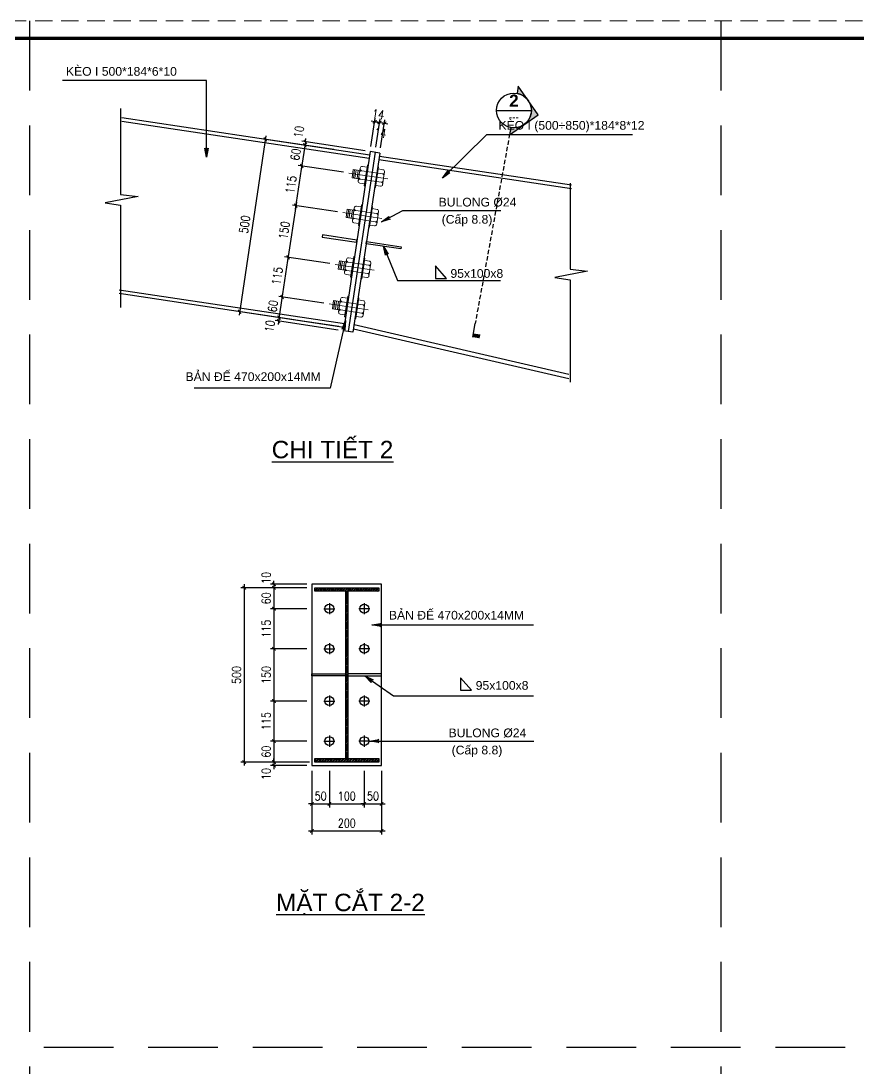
# Model space of a CAD drawing. Header units: millimetres. Extents: x 651127 to 1529722, y 768575 to 1021311.
# Drawn here: x 1120983 to 1145011, y 797931 to 827975 of the extents above; entities that cross this region are included whole.
import ezdxf
from ezdxf.enums import TextEntityAlignment as Align

# ---------------------------------------------------------------- set-up
doc = ezdxf.new("R2010")
doc.units = ezdxf.units.MM
doc.header["$LTSCALE"] = 1000
doc.header["$MEASUREMENT"] = 0
for name, pattern in [('CENTER2', [1.125, 0.75, -0.125, 0.125, -0.125]), ('HIDDEN', [0.375, 0.25, -0.125]), ('HIDDEN2', [0.1875, 0.125, -0.0625])]:
    doc.linetypes.add(name, pattern=pattern)
doc.layers.get('DEFPOINTS').update_dxf_attribs({"color": 8, "lineweight": 9})
for name, color, linetype in [('CHU VN', 7, 'Continuous'), ('KEO THEP TL10', 51, 'Continuous'), ('KHUNG TEN', 7, 'Continuous'), ('KICH THUOC', 147, 'Continuous'), ('KTHUOC', 136, 'Continuous'), ('KY HIEU', 40, 'Continuous'), ('NET MANH', 143, 'Continuous'), ('NETDAM', 1, 'Continuous'), ('TEXT', 2, 'Continuous'), ('TRUC', 8, 'CENTER2')]:
    doc.layers.add(name, color=color, linetype=linetype)
doc.layers.add('GHICHU', color=115, linetype='Continuous', lineweight=20)
doc.styles.add('CHU 250', font='VNI-Helve-Condense.TTF')
doc.styles.add('CHU 350-HB', font='VNI-Helve-Bold.TTF')
doc.styles.add('CHU KT', font='romans.shx', dxfattribs={"width": 0.8})
doc.styles.add('Helve-Condense', font='VNI-Helve.TTF')
doc.dimstyles.new('1-10', dxfattribs={"dimscale": 100, "dimtxt": 2.5, "dimasz": 1, "dimexe": 1, "dimexo": 1.5, "dimgap": 1, "dimtad": 1, "dimdec": 0, "dimlfac": 0.1, "dimzin": 0, "dimdsep": 46, "dimtxsty": 'CHU KT', "dimblk": 'ARCHTICK', "dimcen": 1.5, "dimdle": 1, "dimclrd": 256, "dimclre": 256, "dimclrt": 7, "dimadec": 0, "dimazin": 0, "dimtfac": 1, "dimtdec": 0, "dimtix": 1, "dimtmove": 2, "dimatfit": 3, "dimfxl": 1, "dimtolj": 1, "dimtzin": 0, "dimarcsym": 0})
doc.dimstyles.new('LEADER', dxfattribs={"dimscale": 100, "dimtxt": 2.5, "dimasz": 2, "dimexe": 1, "dimexo": 1.5, "dimgap": 1, "dimtad": 1, "dimdec": 0, "dimlfac": 0.5, "dimzin": 0, "dimdsep": 46, "dimtxsty": 'CHU KT', "dimblk": 'LEADER', "dimcen": 1.5, "dimdle": 1, "dimclrd": 256, "dimclre": 256, "dimclrt": 7, "dimadec": 0, "dimazin": 0, "dimtfac": 1, "dimtdec": 0, "dimtix": 1, "dimtmove": 2, "dimatfit": 3, "dimldrblk": 'LEADER', "dimfxl": 1, "dimtolj": 1, "dimtzin": 0, "dimarcsym": 0})

# ---------------------------------------------------------------- blocks, each defined once
blk = doc.blocks.new('_ARCHTICK')
at = {"color": 0, "linetype": 'ByBlock', "const_width": 0.3}
blk.add_lwpolyline([(-0.5, -0.5), (0.5, 0.5)], dxfattribs=at)
blk = doc.blocks.new('*D1058')
at = {"layer": 'DEFPOINTS', "color": 0}
for p in [(1129132.822984392, 824406.9234022152), (1130112.387706733, 824259.9886938663), (1131008.390451842, 824226.7070241811)]:
    blk.add_point(p, dxfattribs=at)
at = {"layer": 'KTHUOC', "lineweight": -2}
for p, q in [((1129964.047253802, 824282.2397618055), (1129033.929349105, 824421.757447508)), ((1130860.049998912, 824248.9580921204), (1129048.763394398, 824520.6510827935)), ((1129147.657029685, 824505.8170375007), (1129132.822984392, 824406.9234022152)), ((1129147.657029685, 824505.8170375007), (1129162.491074978, 824604.7106727875)), ((1129132.822984392, 824406.9234022152), (1129117.988939099, 824308.0297669283))]:
    blk.add_line(p, q, dxfattribs=at)
at = {"layer": 'KTHUOC', "lineweight": -2, "xscale": 100, "yscale": 100, "zscale": 100}
for p, rotation in [((1129132.822984392, 824406.9234022152), 81.46923439017637), ((1129147.657029685, 824505.8170375007), 261.4692343901764)]:
    blk.add_blockref('_ARCHTICK', p, dxfattribs=dict(at, rotation=rotation))
at = {"layer": 'KTHUOC', "color": 7, "insert": (1128960.67035543, 824793.9970055996), "char_height": 250, "attachment_point": 5, "rotation": 81.46923439017635, "style": 'CHU KT'}
blk.add_mtext('\\A1;10', dxfattribs=at)
blk = doc.blocks.new('*D1059')
at = {"layer": 'DEFPOINTS', "color": 0}
for p in [(1130112.387706733, 824259.9886938663), (1129043.818712634, 823813.5615904946), (1130391.159601829, 823611.4604571183)]:
    blk.add_point(p, dxfattribs=at)
at = {"layer": 'KTHUOC', "lineweight": -2}
for p, q in [((1129147.657029684, 824505.8170375022), (1129028.984667341, 823714.6679552078)), ((1129964.047253802, 824282.2397618055), (1129033.929349104, 824421.7574475082)), ((1130242.819148899, 823633.7115250576), (1128944.925077347, 823828.3956357874))]:
    blk.add_line(p, q, dxfattribs=at)
at = {"layer": 'KTHUOC', "lineweight": -2, "xscale": 100, "yscale": 100, "zscale": 100}
for p, rotation in [((1129132.822984391, 824406.9234022154), 81.46923439017637), ((1129043.818712634, 823813.5615904946), 261.4692343901764)]:
    blk.add_blockref('_ARCHTICK', p, dxfattribs=dict(at, rotation=rotation))
at = {"layer": 'KTHUOC', "color": 7, "insert": (1128865.810169117, 824143.6190982638), "char_height": 250, "attachment_point": 5, "rotation": 81.46923439017635, "style": 'CHU KT'}
blk.add_mtext('\\A1;60', dxfattribs=at)
blk = doc.blocks.new('*D1060')
at = {"layer": 'DEFPOINTS', "color": 0}
for p in [(1130391.15960183, 823611.4604571182), (1128873.227191763, 822676.2847846963), (1130220.56808096, 822474.1836513198)]:
    blk.add_point(p, dxfattribs=at)
at = {"layer": 'KTHUOC', "lineweight": -2}
for p, q in [((1129058.652757924, 823912.455225782), (1128858.393146471, 822577.3911494093)), ((1130242.8191489, 823633.7115250574), (1128944.925077344, 823828.3956357879)), ((1130072.22762803, 822496.434719259), (1128774.333556477, 822691.1188299891))]:
    blk.add_line(p, q, dxfattribs=at)
at = {"layer": 'KTHUOC', "lineweight": -2, "xscale": 100, "yscale": 100, "zscale": 100}
for p, rotation in [((1129043.818712631, 823813.561590495), 81.46923439017637), ((1128873.227191763, 822676.2847846963), 261.4692343901764)]:
    blk.add_blockref('_ARCHTICK', p, dxfattribs=dict(at, rotation=rotation))
at = {"layer": 'KTHUOC', "color": 7, "insert": (1128736.012272802, 823278.2997895045), "char_height": 250, "attachment_point": 5, "rotation": 81.46923439017635, "style": 'CHU KT'}
blk.add_mtext('\\A1;115', dxfattribs=at)
blk = doc.blocks.new('*D1061')
at = {"layer": 'DEFPOINTS', "color": 0}
for p in [(1130220.56808096, 822474.1836513198), (1128650.716512369, 821192.8802553936), (1129998.057401565, 820990.7791220173)]:
    blk.add_point(p, dxfattribs=at)
at = {"layer": 'KTHUOC', "lineweight": -2}
for p, q in [((1128888.061237054, 822775.1784199835), (1128635.882467076, 821093.9866201067)), ((1130072.22762803, 822496.434719259), (1128774.333556475, 822691.1188299895)), ((1129849.716948634, 821013.0301899565), (1128551.822877083, 821207.7143006864))]:
    blk.add_line(p, q, dxfattribs=at)
at = {"layer": 'KTHUOC', "lineweight": -2, "xscale": 100, "yscale": 100, "zscale": 100}
for p, rotation in [((1128873.227191762, 822676.2847846966), 81.46923439017637), ((1128650.716512369, 821192.8802553936), 261.4692343901764)]:
    blk.add_blockref('_ARCHTICK', p, dxfattribs=dict(at, rotation=rotation))
at = {"layer": 'KTHUOC', "color": 7, "insert": (1128539.46117267, 821967.9591219538), "char_height": 250, "attachment_point": 5, "rotation": 81.46923439017635, "style": 'CHU KT'}
blk.add_mtext('\\A1;150', dxfattribs=at)
blk = doc.blocks.new('*D1062')
at = {"layer": 'DEFPOINTS', "color": 0}
for p in [(1129998.057401565, 820990.7791220173), (1128480.124991499, 820055.6034495949), (1129827.465880695, 819853.5023162186)]:
    blk.add_point(p, dxfattribs=at)
at = {"layer": 'KTHUOC', "lineweight": -2}
for p, q in [((1128665.550557659, 821291.7738906809), (1128465.290946206, 819956.709814308)), ((1129849.716948634, 821013.0301899565), (1128551.822877079, 821207.7143006868)), ((1129679.125427764, 819875.7533841578), (1128381.231356212, 820070.4374948877))]:
    blk.add_line(p, q, dxfattribs=at)
at = {"layer": 'KTHUOC', "lineweight": -2, "xscale": 100, "yscale": 100, "zscale": 100}
for p, rotation in [((1128650.716512366, 821192.880255394), 81.46923439017637), ((1128480.124991499, 820055.6034495949), 261.4692343901764)]:
    blk.add_blockref('_ARCHTICK', p, dxfattribs=dict(at, rotation=rotation))
at = {"layer": 'KTHUOC', "color": 7, "insert": (1128342.910072537, 820657.6184544032), "char_height": 250, "attachment_point": 5, "rotation": 81.46923439017635, "style": 'CHU KT'}
blk.add_mtext('\\A1;115', dxfattribs=at)
blk = doc.blocks.new('*D1063')
at = {"layer": 'DEFPOINTS', "color": 0}
for p in [(1129827.465880695, 819853.5023162186), (1128391.12071974, 819462.2416378714), (1130251.854141898, 819183.1316245518)]:
    blk.add_point(p, dxfattribs=at)
at = {"layer": 'KTHUOC', "lineweight": -2}
for p, q in [((1128494.95903679, 820154.497084882), (1128376.286674447, 819363.3480025845)), ((1129679.125427764, 819875.7533841578), (1128381.231356211, 820070.437494888)), ((1130103.513688968, 819205.382692491), (1128292.227084453, 819477.0756831642))]:
    blk.add_line(p, q, dxfattribs=at)
at = {"layer": 'KTHUOC', "lineweight": -2, "xscale": 100, "yscale": 100, "zscale": 100}
for p, rotation in [((1128480.124991497, 820055.6034495952), 81.46923439017637), ((1128391.12071974, 819462.2416378714), 261.4692343901764)]:
    blk.add_blockref('_ARCHTICK', p, dxfattribs=dict(at, rotation=rotation))
at = {"layer": 'KTHUOC', "color": 7, "insert": (1128213.112176223, 819792.2991456422), "char_height": 250, "attachment_point": 5, "rotation": 81.46923439017635, "style": 'CHU KT'}
blk.add_mtext('\\A1;60', dxfattribs=at)
blk = doc.blocks.new('*D1064')
at = {"layer": 'DEFPOINTS', "color": 0}
for p in [(1128376.286674448, 819363.3480025855), (1130237.020096605, 819084.2379892659), (1130251.854141898, 819183.1316245518)]:
    blk.add_point(p, dxfattribs=at)
at = {"layer": 'KTHUOC', "lineweight": -2}
for p, q in [((1130088.679643675, 819106.4890572052), (1128277.393039161, 819378.1820478783)), ((1130103.513688968, 819205.382692491), (1128292.227084453, 819477.0756831642)), ((1128376.286674448, 819363.3480025855), (1128361.452629155, 819264.4543672986)), ((1128391.12071974, 819462.2416378714), (1128376.286674448, 819363.3480025855)), ((1128391.12071974, 819462.2416378714), (1128405.954765033, 819561.1352731583))]:
    blk.add_line(p, q, dxfattribs=at)
at = {"layer": 'KTHUOC', "lineweight": -2, "xscale": 100, "yscale": 100, "zscale": 100}
for p, rotation in [((1128376.286674448, 819363.3480025855), 81.46923439017637), ((1128391.12071974, 819462.2416378714), 261.4692343901764)]:
    blk.add_blockref('_ARCHTICK', p, dxfattribs=dict(at, rotation=rotation))
at = {"layer": 'KTHUOC', "color": 7, "insert": (1128123.970888647, 819216.0005603821), "char_height": 250, "attachment_point": 5, "rotation": 81.46923439017635, "style": 'CHU KT'}
blk.add_mtext('\\A1;10', dxfattribs=at)
blk = doc.blocks.new('*D1022')
at = {"layer": 'DEFPOINTS', "color": 0}
for p in [(1129719.045939171, 824318.9899590005), (1127256.848923992, 819632.3824072338), (1128977.343674519, 819374.3081946585)]:
    blk.add_point(p, dxfattribs=at)
at = {"layer": 'KTHUOC', "lineweight": -2}
for p, q in [((1128013.385233925, 824675.9578068643), (1127242.014878699, 819533.4887719471)), ((1129570.70548624, 824341.2410269397), (1127899.657553345, 824591.8982168701)), ((1128829.003221589, 819396.5592625977), (1127157.955288705, 819647.2164525266))]:
    blk.add_line(p, q, dxfattribs=at)
at = {"layer": 'KTHUOC', "lineweight": -2, "xscale": 100, "yscale": 100, "zscale": 100}
for p, rotation in [((1127998.551188632, 824577.0641715773), 81.46923439017637), ((1127256.848923992, 819632.3824072338), 261.4692343901764)]:
    blk.add_blockref('_ARCHTICK', p, dxfattribs=dict(at, rotation=rotation))
at = {"layer": 'KTHUOC', "color": 7, "insert": (1127405.189376916, 822138.0998913145), "char_height": 250, "attachment_point": 5, "rotation": 81.46923439017635, "style": 'CHU KT'}
blk.add_mtext('\\A1;500', dxfattribs=at)
blk = doc.blocks.new('*D1065')
at = {"layer": 'DEFPOINTS', "color": 0}
for p in [(1131275.330154246, 825062.530114143), (1131008.390451842, 824226.7070241811), (1131146.841541244, 824205.939360771)]:
    blk.add_point(p, dxfattribs=at)
at = {"layer": 'KTHUOC', "lineweight": -2}
for p, q in [((1131030.641519781, 824375.0474771116), (1131151.713110137, 825182.1914128397)), ((1131136.879064844, 825083.2977775527), (1131037.985429558, 825098.1318228454)), ((1131136.879064844, 825083.2977775527), (1131275.330154246, 825062.530114143)), ((1131169.092609183, 824354.2798137013), (1131290.164199539, 825161.42374943)), ((1131275.330154246, 825062.530114143), (1131374.223789533, 825047.6960688505))]:
    blk.add_line(p, q, dxfattribs=at)
at = {"layer": 'KTHUOC', "lineweight": -2, "xscale": 100, "yscale": 100, "zscale": 100}
for p, rotation in [((1131136.879064844, 825083.2977775527), 351.4692343902889), ((1131275.330154246, 825062.530114143), 171.4692343902889)]:
    blk.add_blockref('_ARCHTICK', p, dxfattribs=dict(at, rotation=rotation))
at = {"layer": 'KTHUOC', "color": 7, "insert": (1131239.481211454, 825295.4246252434), "char_height": 250, "attachment_point": 5, "rotation": 351.46923439028893, "style": 'CHU KT'}
blk.add_mtext('\\A1;14', dxfattribs=at)
blk = doc.blocks.new('*D1066')
at = {"layer": 'DEFPOINTS', "color": 0}
for p in [(1131413.781243647, 825041.7624507323), (1131146.841541244, 824205.939360771), (1131285.292630645, 824185.1716973609)]:
    blk.add_point(p, dxfattribs=at)
at = {"layer": 'KTHUOC', "lineweight": -2}
for p, q in [((1131169.092609183, 824354.2798137013), (1131290.164199539, 825161.4237494287)), ((1131275.330154246, 825062.5301141419), (1131176.436518959, 825077.3641594345)), ((1131275.330154246, 825062.5301141419), (1131413.781243647, 825041.7624507323)), ((1131307.543698584, 824333.5121502912), (1131428.61528894, 825140.6560860191)), ((1131413.781243647, 825041.7624507323), (1131512.674878934, 825026.9284054397))]:
    blk.add_line(p, q, dxfattribs=at)
at = {"layer": 'KTHUOC', "lineweight": -2, "xscale": 100, "yscale": 100, "zscale": 100}
for p, rotation in [((1131275.330154246, 825062.5301141419), 351.4692343902889), ((1131413.781243647, 825041.7624507323), 171.4692343902889)]:
    blk.add_blockref('_ARCHTICK', p, dxfattribs=dict(at, rotation=rotation))
at = {"layer": 'KTHUOC', "color": 7, "insert": (1131300.614153074, 824759.202643266), "char_height": 250, "attachment_point": 5, "rotation": 351.46923439028893, "style": 'CHU KT'}
blk.add_mtext('\\A1;14', dxfattribs=at)
blk = doc.blocks.new('LEADER')
at = {"linetype": 'CENTER2'}
blk.add_hatch(color=256, dxfattribs=at).paths.add_polyline_path([(-1.295604940637289, 0.2159341567722531), (-1, -3.771586785769447e-13), (-1.295604940636535, -0.2159341567733842), (0, 0)])
blk.add_line((0, 0), (-1, 1.224606353822377e-16), dxfattribs=at)
blk.add_lwpolyline([(-1.295604940637289, 0.215934156772253), (0, 0), (-1.295604940636535, -0.2159341567733842), (-1, -3.770706653119224e-13), (-1.295604940637289, 0.215934156772253)], dxfattribs=at)
blk = doc.blocks.new('*D1067')
at = {"layer": 'DEFPOINTS', "color": 0}
for p in [(1129336.369502824, 811810.6411759678), (1128246.420332313, 811710.6411759678), (1129336.369502824, 811710.6411759678)]:
    blk.add_point(p, dxfattribs=at)
at = {"layer": 'KTHUOC', "lineweight": -2}
for p, q in [((1129186.369502824, 811810.6411759678), (1128146.420332313, 811810.6411759678)), ((1128246.420332313, 811810.6411759678), (1128246.420332313, 811910.6411759678)), ((1128246.420332313, 811810.6411759678), (1128246.420332313, 811710.6411759678)), ((1129186.369502824, 811710.6411759678), (1128146.420332313, 811710.6411759678)), ((1128246.420332313, 811710.6411759678), (1128246.420332313, 811610.6411759678))]:
    blk.add_line(p, q, dxfattribs=at)
at = {"layer": 'KTHUOC', "lineweight": -2, "xscale": 100, "yscale": 100, "zscale": 100}
for p, rotation in [((1128246.420332313, 811810.6411759678), 270), ((1128246.420332313, 811710.6411759678), 90)]:
    blk.add_blockref('_ARCHTICK', p, dxfattribs=dict(at, rotation=rotation))
at = {"layer": 'KTHUOC', "color": 7, "insert": (1128018.753665646, 811996.6525871289), "char_height": 250, "attachment_point": 5, "rotation": 90, "style": 'CHU KT'}
blk.add_mtext('\\A1;10', dxfattribs=at)
blk = doc.blocks.new('*D1023')
at = {"layer": 'DEFPOINTS', "color": 0}
for p in [(1129336.369502824, 811710.6411759678), (1128246.420332313, 811110.6411759678), (1129336.369502824, 811110.6411759678)]:
    blk.add_point(p, dxfattribs=at)
at = {"layer": 'KTHUOC', "lineweight": -2}
for p, q in [((1128246.420332313, 811810.6411759678), (1128246.420332313, 811010.6411759678)), ((1129186.369502824, 811710.6411759678), (1128146.420332313, 811710.6411759678)), ((1129186.369502824, 811110.6411759678), (1128146.420332313, 811110.6411759678))]:
    blk.add_line(p, q, dxfattribs=at)
at = {"layer": 'KTHUOC', "lineweight": -2, "xscale": 100, "yscale": 100, "zscale": 100}
for p, rotation in [((1128246.420332313, 811710.6411759678), 90), ((1128246.420332313, 811110.6411759678), 270)]:
    blk.add_blockref('_ARCHTICK', p, dxfattribs=dict(at, rotation=rotation))
at = {"layer": 'KTHUOC', "color": 7, "insert": (1128021.420332312, 811410.6411759679), "char_height": 250, "attachment_point": 5, "rotation": 90, "style": 'CHU KT'}
blk.add_mtext('\\A1;60', dxfattribs=at)
blk = doc.blocks.new('*D1024')
at = {"layer": 'DEFPOINTS', "color": 0}
for p in [(1129336.369502824, 811110.6411759678), (1128246.420332313, 809960.6411759678), (1129336.369502824, 809960.6411759678)]:
    blk.add_point(p, dxfattribs=at)
at = {"layer": 'KTHUOC', "lineweight": -2}
for p, q in [((1128246.420332313, 811210.6411759678), (1128246.420332313, 809860.6411759678)), ((1129186.369502824, 811110.6411759678), (1128146.420332313, 811110.6411759678)), ((1129186.369502824, 809960.6411759678), (1128146.420332313, 809960.6411759678))]:
    blk.add_line(p, q, dxfattribs=at)
at = {"layer": 'KTHUOC', "lineweight": -2, "xscale": 100, "yscale": 100, "zscale": 100}
for p, rotation in [((1128246.420332313, 811110.6411759678), 90), ((1128246.420332313, 809960.6411759678), 270)]:
    blk.add_blockref('_ARCHTICK', p, dxfattribs=dict(at, rotation=rotation))
at = {"layer": 'KTHUOC', "color": 7, "insert": (1128021.420332312, 810535.6411759679), "char_height": 250, "attachment_point": 5, "rotation": 90, "style": 'CHU KT'}
blk.add_mtext('\\A1;115', dxfattribs=at)
blk = doc.blocks.new('*D1025')
at = {"layer": 'DEFPOINTS', "color": 0}
for p in [(1129336.369502824, 809960.6411759678), (1128246.420332313, 808460.6411759678), (1129336.369502824, 808460.6411759678)]:
    blk.add_point(p, dxfattribs=at)
at = {"layer": 'KTHUOC', "lineweight": -2}
for p, q in [((1128246.420332313, 810060.6411759678), (1128246.420332313, 808360.6411759678)), ((1129186.369502824, 809960.6411759678), (1128146.420332313, 809960.6411759678)), ((1129186.369502824, 808460.6411759678), (1128146.420332313, 808460.6411759678))]:
    blk.add_line(p, q, dxfattribs=at)
at = {"layer": 'KTHUOC', "lineweight": -2, "xscale": 100, "yscale": 100, "zscale": 100}
for p, rotation in [((1128246.420332313, 809960.6411759678), 90), ((1128246.420332313, 808460.6411759678), 270)]:
    blk.add_blockref('_ARCHTICK', p, dxfattribs=dict(at, rotation=rotation))
at = {"layer": 'KTHUOC', "color": 7, "insert": (1128021.420332312, 809210.6411759679), "char_height": 250, "attachment_point": 5, "rotation": 90, "style": 'CHU KT'}
blk.add_mtext('\\A1;150', dxfattribs=at)
blk = doc.blocks.new('*D1026')
at = {"layer": 'DEFPOINTS', "color": 0}
for p in [(1129336.369502824, 808460.6411759678), (1128246.420332313, 807310.6411759678), (1129336.369502824, 807310.6411759678)]:
    blk.add_point(p, dxfattribs=at)
at = {"layer": 'KTHUOC', "lineweight": -2}
for p, q in [((1128246.420332313, 808560.6411759678), (1128246.420332313, 807210.6411759678)), ((1129186.369502824, 808460.6411759678), (1128146.420332313, 808460.6411759678)), ((1129186.369502824, 807310.6411759678), (1128146.420332313, 807310.6411759678))]:
    blk.add_line(p, q, dxfattribs=at)
at = {"layer": 'KTHUOC', "lineweight": -2, "xscale": 100, "yscale": 100, "zscale": 100}
for p, rotation in [((1128246.420332313, 808460.6411759678), 90), ((1128246.420332313, 807310.6411759678), 270)]:
    blk.add_blockref('_ARCHTICK', p, dxfattribs=dict(at, rotation=rotation))
at = {"layer": 'KTHUOC', "color": 7, "insert": (1128021.420332312, 807885.6411759679), "char_height": 250, "attachment_point": 5, "rotation": 90, "style": 'CHU KT'}
blk.add_mtext('\\A1;115', dxfattribs=at)
blk = doc.blocks.new('*D1068')
at = {"layer": 'DEFPOINTS', "color": 0}
for p in [(1129336.369502824, 807310.6411759678), (1128246.420332313, 806710.6411759678), (1129416.369502824, 806710.6411759678)]:
    blk.add_point(p, dxfattribs=at)
at = {"layer": 'KTHUOC', "lineweight": -2}
for p, q in [((1129186.369502824, 807310.6411759678), (1128146.420332313, 807310.6411759678)), ((1128246.420332313, 807410.6411759678), (1128246.420332313, 806610.6411759678)), ((1129266.369502824, 806710.6411759678), (1128146.420332313, 806710.6411759678))]:
    blk.add_line(p, q, dxfattribs=at)
at = {"layer": 'KTHUOC', "lineweight": -2, "xscale": 100, "yscale": 100, "zscale": 100}
for p, rotation in [((1128246.420332313, 807310.6411759678), 90), ((1128246.420332313, 806710.6411759678), 270)]:
    blk.add_blockref('_ARCHTICK', p, dxfattribs=dict(at, rotation=rotation))
at = {"layer": 'KTHUOC', "color": 7, "insert": (1128021.420332312, 807010.6411759679), "char_height": 250, "attachment_point": 5, "rotation": 90, "style": 'CHU KT'}
blk.add_mtext('\\A1;60', dxfattribs=at)
blk = doc.blocks.new('*D1069')
at = {"layer": 'DEFPOINTS', "color": 0}
for p in [(1129416.369502824, 806710.6411759678), (1128246.420332313, 806610.6411759678), (1129336.369502824, 806610.6411759678)]:
    blk.add_point(p, dxfattribs=at)
at = {"layer": 'KTHUOC', "lineweight": -2}
for p, q in [((1129266.369502824, 806710.6411759678), (1128146.420332313, 806710.6411759678)), ((1128246.420332313, 806710.6411759678), (1128246.420332313, 806810.6411759678)), ((1128246.420332313, 806710.6411759678), (1128246.420332313, 806610.6411759678)), ((1129186.369502824, 806610.6411759678), (1128146.420332313, 806610.6411759678)), ((1128246.420332313, 806610.6411759678), (1128246.420332313, 806510.6411759678))]:
    blk.add_line(p, q, dxfattribs=at)
at = {"layer": 'KTHUOC', "lineweight": -2, "xscale": 100, "yscale": 100, "zscale": 100}
for p, rotation in [((1128246.420332313, 806710.6411759678), 270), ((1128246.420332313, 806610.6411759678), 90)]:
    blk.add_blockref('_ARCHTICK', p, dxfattribs=dict(at, rotation=rotation))
at = {"layer": 'KTHUOC', "color": 7, "insert": (1128018.753665646, 806369.2311583172), "char_height": 250, "attachment_point": 5, "rotation": 90, "style": 'CHU KT'}
blk.add_mtext('\\A1;10', dxfattribs=at)
blk = doc.blocks.new('*D1027')
at = {"layer": 'DEFPOINTS', "color": 0}
for p in [(1129236.369502824, 811710.6411759678), (1127393.943177887, 806710.6411759678), (1129236.369502824, 806710.6411759678)]:
    blk.add_point(p, dxfattribs=at)
at = {"layer": 'KTHUOC', "lineweight": -2}
for p, q in [((1127393.943177887, 811810.6411759678), (1127393.943177887, 806610.6411759678)), ((1129086.369502824, 811710.6411759678), (1127293.943177887, 811710.6411759678)), ((1129086.369502824, 806710.6411759678), (1127293.943177887, 806710.6411759678))]:
    blk.add_line(p, q, dxfattribs=at)
at = {"layer": 'KTHUOC', "lineweight": -2, "xscale": 100, "yscale": 100, "zscale": 100}
for p, rotation in [((1127393.943177887, 811710.6411759678), 90), ((1127393.943177887, 806710.6411759678), 270)]:
    blk.add_blockref('_ARCHTICK', p, dxfattribs=dict(at, rotation=rotation))
at = {"layer": 'KTHUOC', "color": 7, "insert": (1127168.943177887, 809210.6411759679), "char_height": 250, "attachment_point": 5, "rotation": 90, "style": 'CHU KT'}
blk.add_mtext('\\A1;500', dxfattribs=at)
blk = doc.blocks.new('*D1070')
at = {"layer": 'DEFPOINTS', "color": 0}
for p in [(1129336.369502824, 806610.6411759678), (1129836.369502824, 806610.6411759678), (1129836.369502824, 805510.2564679204)]:
    blk.add_point(p, dxfattribs=at)
at = {"layer": 'KTHUOC', "lineweight": -2}
for p, q in [((1129336.369502824, 806460.6411759678), (1129336.369502824, 805410.2564679204)), ((1129836.369502824, 806460.6411759678), (1129836.369502824, 805410.2564679204)), ((1129336.369502824, 805510.2564679204), (1129236.369502824, 805510.2564679204)), ((1129336.369502824, 805510.2564679204), (1129836.369502824, 805510.2564679204)), ((1129836.369502824, 805510.2564679204), (1129936.369502824, 805510.2564679204))]:
    blk.add_line(p, q, dxfattribs=at)
at = {"layer": 'KTHUOC', "lineweight": -2, "xscale": 100, "yscale": 100, "zscale": 100}
blk.add_blockref('_ARCHTICK', (1129336.369502824, 805510.2564679204), dxfattribs=at)
at = {"layer": 'KTHUOC', "lineweight": -2, "xscale": 100, "yscale": 100, "zscale": 100, "rotation": 180}
blk.add_blockref('_ARCHTICK', (1129836.369502824, 805510.2564679204), dxfattribs=at)
at = {"layer": 'KTHUOC', "color": 7, "insert": (1129586.369502824, 805735.2564679204), "char_height": 250, "attachment_point": 5, "style": 'CHU KT'}
blk.add_mtext('\\A1;50', dxfattribs=at)
blk = doc.blocks.new('*D1028')
at = {"layer": 'DEFPOINTS', "color": 0}
for p in [(1129836.369502824, 806610.6411759678), (1130836.369502824, 806610.6411759678), (1130836.369502824, 805510.2564679204)]:
    blk.add_point(p, dxfattribs=at)
at = {"layer": 'KTHUOC', "lineweight": -2}
for p, q in [((1129836.369502824, 806460.6411759678), (1129836.369502824, 805410.2564679204)), ((1130836.369502824, 806460.6411759678), (1130836.369502824, 805410.2564679204)), ((1129736.369502824, 805510.2564679204), (1130936.369502824, 805510.2564679204))]:
    blk.add_line(p, q, dxfattribs=at)
at = {"layer": 'KTHUOC', "lineweight": -2, "xscale": 100, "yscale": 100, "zscale": 100, "rotation": 180}
blk.add_blockref('_ARCHTICK', (1129836.369502824, 805510.2564679204), dxfattribs=at)
at = {"layer": 'KTHUOC', "lineweight": -2, "xscale": 100, "yscale": 100, "zscale": 100}
blk.add_blockref('_ARCHTICK', (1130836.369502824, 805510.2564679204), dxfattribs=at)
at = {"layer": 'KTHUOC', "color": 7, "insert": (1130336.369502824, 805735.2564679204), "char_height": 250, "attachment_point": 5, "style": 'CHU KT'}
blk.add_mtext('\\A1;100', dxfattribs=at)
blk = doc.blocks.new('*D1071')
at = {"layer": 'DEFPOINTS', "color": 0}
for p in [(1130836.369502824, 806610.6411759678), (1131336.369502824, 806610.6411759678), (1131336.369502824, 805510.2564679204)]:
    blk.add_point(p, dxfattribs=at)
at = {"layer": 'KTHUOC', "lineweight": -2}
for p, q in [((1130836.369502824, 806460.6411759678), (1130836.369502824, 805410.2564679204)), ((1131336.369502824, 806460.6411759678), (1131336.369502824, 805410.2564679204)), ((1130836.369502824, 805510.2564679204), (1130736.369502824, 805510.2564679204)), ((1130836.369502824, 805510.2564679204), (1131336.369502824, 805510.2564679204)), ((1131336.369502824, 805510.2564679204), (1131436.369502824, 805510.2564679204))]:
    blk.add_line(p, q, dxfattribs=at)
at = {"layer": 'KTHUOC', "lineweight": -2, "xscale": 100, "yscale": 100, "zscale": 100}
blk.add_blockref('_ARCHTICK', (1130836.369502824, 805510.2564679204), dxfattribs=at)
at = {"layer": 'KTHUOC', "lineweight": -2, "xscale": 100, "yscale": 100, "zscale": 100, "rotation": 180}
blk.add_blockref('_ARCHTICK', (1131336.369502824, 805510.2564679204), dxfattribs=at)
at = {"layer": 'KTHUOC', "color": 7, "insert": (1131086.369502824, 805735.2564679204), "char_height": 250, "attachment_point": 5, "style": 'CHU KT'}
blk.add_mtext('\\A1;50', dxfattribs=at)
blk = doc.blocks.new('*D1029')
at = {"layer": 'DEFPOINTS', "color": 0}
for p in [(1129336.369502824, 806510.6411759678), (1131336.369502824, 806510.6411759678), (1131336.369502824, 804734.1940433894)]:
    blk.add_point(p, dxfattribs=at)
at = {"layer": 'KTHUOC', "lineweight": -2}
for p, q in [((1129336.369502824, 806360.6411759678), (1129336.369502824, 804634.1940433894)), ((1131336.369502824, 806360.6411759678), (1131336.369502824, 804634.1940433894)), ((1129236.369502824, 804734.1940433894), (1131436.369502824, 804734.1940433894))]:
    blk.add_line(p, q, dxfattribs=at)
at = {"layer": 'KTHUOC', "lineweight": -2, "xscale": 100, "yscale": 100, "zscale": 100, "rotation": 180}
blk.add_blockref('_ARCHTICK', (1129336.369502824, 804734.1940433894), dxfattribs=at)
at = {"layer": 'KTHUOC', "lineweight": -2, "xscale": 100, "yscale": 100, "zscale": 100}
blk.add_blockref('_ARCHTICK', (1131336.369502824, 804734.1940433894), dxfattribs=at)
at = {"layer": 'KTHUOC', "color": 7, "insert": (1130336.369502824, 804959.1940433894), "char_height": 250, "attachment_point": 5, "style": 'CHU KT'}
blk.add_mtext('\\A1;200', dxfattribs=at)
blk = doc.blocks.new('*U1078')
h = blk.add_hatch(color=256)
edge = h.paths.add_edge_path()
edge.add_line((182766.34188947, 206223.0882563538), (182729.3187913699, 206019.3175297503))
edge.add_line((182729.3187913699, 206019.3175297503), (183551.4403334085, 206588.6295444806))
edge.add_line((183551.4403334085, 206588.6295444806), (182982.1283186782, 207410.751086519))
edge.add_line((182982.1283186782, 207410.751086519), (182945.1052205781, 207206.9803599155))
edge.add_arc((182855.7235550241, 206715.0343081346), 499.9999999999986, -100.29773562817309, 79.70226437182691, ccw=False)
blk.add_hatch(color=256).paths.add_polyline_path([(181871.0412239624, 200176.6622449039), (181887.034945192, 200264.6897834766), (181690.2565244797, 200300.4424496982), (181674.26280325, 200212.4149111255)])
for p, q in [((182355.723555024, 206715.0343081346), (183355.723555024, 206715.0343081346)), ((181674.26280325, 200212.4149111255), (181745.7681356932, 200605.9717525502)), ((181887.034945192, 200264.6897834766), (181690.2565244797, 200300.4424496982))]:
    blk.add_line(p, q)
at = {"color": 143, "linetype": 'HIDDEN2'}
blk.add_line((182766.34188947, 206223.0882563538), (181745.7681356932, 200605.9717525502), dxfattribs=at)
blk.add_lwpolyline([(182766.34188947, 206223.0882563538), (182729.3187913699, 206019.3175297503), (183551.4403334085, 206588.6295444806), (182982.1283186782, 207410.751086519), (182945.1052205781, 207206.9803599155, -0.9999999999999994)], format="xyb", close=True)
blk.add_circle((182855.723555024, 206715.0343081346), 500)
at = {"style": 'CHU 350-HB', "flags": 8}
blk.add_attdef('A', text='', height=350, dxfattribs=at).set_placement((182855.723555024, 206715.0343081346), align=Align.BOTTOM_CENTER)
at = {"style": 'CHU 250', "flags": 8}
blk.add_attdef('S-111', text='', height=250, dxfattribs=at).set_placement((182855.723555024, 206652.5343081346), align=Align.TOP_CENTER)

msp = doc.modelspace()

# ---------------------------------------------------------------- hatches: boundary and pattern name
at = {"layer": 'KTHUOC'}
h = msp.add_hatch(dxfattribs=at)
h.set_pattern_fill('ANSI32', color=256, scale=150, style=0)
h.set_pattern_definition([(45, (849667.8814207003, 976808.1617040307), (-39.77475644174329, 39.7747564417433), []), (45, (849694.3979249503, 976808.1617040307), (-39.77475644174329, 39.7747564417433), [])])
h.paths.add_polyline_path([(1130306.369502824, 806810.6411759678), (1130306.369502824, 811610.6411759678), (1129416.369502824, 811610.6411759678), (1129416.369502824, 811710.6411759678), (1131256.369502824, 811710.6411759678), (1131256.369502824, 811610.6411759678), (1130366.369502824, 811610.6411759678), (1130366.369502824, 806810.6411759678), (1131256.369502824, 806810.6411759678), (1131256.369502824, 806710.6411759678), (1129416.369502824, 806710.6411759678), (1129416.369502824, 806810.6411759678)])

# ---------------------------------------------------------------- linework, layer by layer
at = {"layer": 'DEFPOINTS', "linetype": 'HIDDEN', "ltscale": 2}
msp.add_lwpolyline([(1090287.596991595, 768574.8424645903), (1174387.596991595, 768574.8424645903), (1174387.596991595, 827974.8424645903), (1090287.596991595, 827974.8424645903)], close=True, dxfattribs=at)
at = {"layer": 'GHICHU'}
for p, q in [((1130927.599908155, 823835.1852062709), (1130838.350775123, 823240.190986032)), ((1130859.927568276, 823236.9544670585), (1130949.17670131, 823831.9486872995)), ((1130949.17670131, 823831.9486872995), (1130927.599908155, 823835.1852062709)), ((1130391.15960183, 823611.4604571183), (1131516.019562301, 823442.7314630522)), ((1130521.024636488, 823713.3231924194), (1130485.422927787, 823475.9784677302)), ((1130521.024636488, 823713.3231924194), (1130710.900416239, 823684.8418254574)), ((1130560.654242709, 823707.378751488), (1130525.052534004, 823470.0340268003)), ((1130606.466560559, 823700.5069038087), (1130570.864851857, 823463.1621791235)), ((1130665.927870336, 823691.5877073443), (1130630.326161632, 823454.2429826547)), ((1130720.609973157, 823749.5722049194), (1130665.589150618, 823382.7667213107)), ((1130764.842399122, 823676.7505280246), (1131356.765757969, 823587.9620241994)), ((1130918.577050341, 823775.0328208393), (1130782.643253474, 823795.4228903671)), ((1131136.829747078, 823195.4191402396), (1131226.078880114, 823790.4133604799)), ((1131247.655673266, 823787.1768415071), (1131158.406540234, 823192.1826212666)), ((1131226.078880114, 823790.4133604799), (1131247.655673266, 823787.1768415071)), ((1131374.566612319, 823706.6343865426), (1131238.63281545, 823727.0244560743)), ((1131365.396475231, 823277.7956226201), (1131420.417297771, 823644.6011062284)), ((1130485.422927787, 823475.9784677302), (1130675.298707537, 823447.4971007685)), ((1130847.373632935, 823300.3433714655), (1130711.43983607, 823320.7334409916)), ((1130729.240690421, 823439.4058033369), (1131321.164049265, 823350.6172995121)), ((1130859.927568276, 823236.9544670585), (1130838.350775123, 823240.190986032)), ((1131167.429398047, 823252.3350066986), (1131303.363194914, 823231.9449371697)), ((1131136.829747078, 823195.4191402396), (1131158.406540234, 823192.1826212666)), ((1130550.018452287, 822612.2953991209), (1130494.997629747, 822245.4899155122)), ((1130747.985529471, 822637.7560150408), (1130612.051732604, 822658.1460845686)), ((1130757.008387286, 822697.9084004724), (1130667.759254253, 822102.9141802335)), ((1130689.336047406, 822099.67766126), (1130778.585180441, 822694.671881501)), ((1130778.585180441, 822694.671881501), (1130757.008387286, 822697.9084004724)), ((1130966.238226208, 822058.1423344411), (1131055.487359244, 822653.1365546818)), ((1131077.064152396, 822649.9000357086), (1130987.815019364, 822054.905815468)), ((1131055.487359244, 822653.1365546818), (1131077.064152396, 822649.9000357086)), ((1130220.56808096, 822474.1836513198), (1131345.428041431, 822305.4546572537)), ((1130350.433115618, 822576.0463866208), (1130314.831406916, 822338.7016619317)), ((1130314.831406916, 822338.7016619317), (1130504.707186667, 822310.22029497)), ((1130350.433115618, 822576.0463866208), (1130540.308895369, 822547.5650196589)), ((1130390.06272184, 822570.1019456895), (1130354.461013134, 822332.7572210018)), ((1130435.875039689, 822563.2300980102), (1130400.273330987, 822325.885373325)), ((1130495.336349466, 822554.3109015458), (1130459.734640762, 822316.9661768562)), ((1130594.250878252, 822539.4737222261), (1131186.174237099, 822450.6852184009)), ((1131203.975091449, 822569.3575807441), (1131068.04129458, 822589.7476502758)), ((1131194.804954361, 822140.5188168216), (1131249.825776901, 822507.3243004301)), ((1130676.782112066, 822163.0665656672), (1130540.8483152, 822183.4566351931)), ((1130558.649169551, 822302.1289975384), (1131150.572528396, 822213.3404937136)), ((1130689.336047406, 822099.67766126), (1130667.759254253, 822102.9141802335)), ((1130966.238226208, 822058.1423344411), (1130987.815019364, 822054.905815468)), ((1130996.837877177, 822115.0582009001), (1131132.771674044, 822094.6681313711)), ((1130327.507772892, 821128.8908698183), (1130272.486950352, 820762.0853862095)), ((1130525.474850076, 821154.3514857382), (1130389.541053208, 821174.7415552664)), ((1130534.49770789, 821214.5038711702), (1130445.248574858, 820619.5096509313)), ((1130466.825368011, 820616.2731319576), (1130556.074501045, 821211.2673521984)), ((1130556.074501045, 821211.2673521984), (1130534.49770789, 821214.5038711702)), ((1130743.727546813, 820574.7378051389), (1130832.976679848, 821169.7320253792)), ((1130854.553473, 821166.495506406), (1130765.304339969, 820571.5012861657)), ((1130832.976679848, 821169.7320253792), (1130854.553473, 821166.495506406)), ((1130981.464412053, 821085.9530514415), (1130845.530615186, 821106.3431209732)), ((1129998.057401565, 820990.7791220172), (1131122.917362036, 820822.0501279511)), ((1130127.922436223, 821092.6418573182), (1130092.320727522, 820855.2971326291)), ((1130092.320727522, 820855.2971326291), (1130282.196507272, 820826.8157656674)), ((1130127.922436223, 821092.6418573182), (1130317.798215974, 821064.1604903565)), ((1130167.552042444, 821086.6974163874), (1130131.950333739, 820849.3526916992)), ((1130213.364360294, 821079.8255687075), (1130177.762651592, 820842.4808440226)), ((1130272.825670071, 821070.9063722434), (1130237.223961367, 820833.5616475538)), ((1130336.138490156, 820818.724468236), (1130928.061849, 820729.935964411)), ((1130371.740198857, 821056.069192924), (1130963.663557704, 820967.2806890988)), ((1130972.294274966, 820657.114287519), (1131027.315097505, 821023.9197711278)), ((1130454.271432671, 820679.6620363645), (1130318.337635805, 820700.0521058907)), ((1130466.825368011, 820616.2731319576), (1130445.248574858, 820619.5096509313)), ((1130743.727546813, 820574.7378051389), (1130765.304339969, 820571.5012861657)), ((1130774.327197782, 820631.653671598), (1130910.260994648, 820611.263602069)), ((1129957.330915353, 819955.3650515198), (1129921.729206652, 819718.0203268304)), ((1129957.330915353, 819955.3650515198), (1130147.206695104, 819926.8836845579)), ((1129996.960521574, 819949.4206105887), (1129961.358812869, 819712.0758859008)), ((1130042.772839424, 819942.5487629089), (1130007.171130722, 819705.204038224)), ((1130102.234149201, 819933.6295664448), (1130066.632440497, 819696.2848417552)), ((1130156.916252022, 819991.6140640196), (1130101.895429482, 819624.8085804109)), ((1130201.148677987, 819918.7923871253), (1130793.072036834, 819830.0038833001)), ((1130354.883329206, 820017.07467994), (1130218.949532339, 820037.4647494678)), ((1130363.90618702, 820077.2270653716), (1130274.657053988, 819482.2328451327)), ((1130296.233847141, 819478.996326159), (1130385.482980175, 820073.9905463997)), ((1130385.482980175, 820073.9905463997), (1130363.90618702, 820077.2270653716)), ((1130573.136025943, 819437.4609993403), (1130662.385158979, 820032.4552195806)), ((1130683.961952131, 820029.2187006073), (1130594.712819099, 819434.224480367)), ((1130662.385158979, 820032.4552195806), (1130683.961952131, 820029.2187006073)), ((1130810.872891184, 819948.6762456428), (1130674.939094316, 819969.0663151746)), ((1129827.465880695, 819853.5023162186), (1130952.325841166, 819684.7733221527)), ((1129921.729206652, 819718.0203268304), (1130111.604986402, 819689.5389598687)), ((1130165.546969286, 819681.4476624373), (1130757.47032813, 819592.6591586128)), ((1130801.702754095, 819519.8374817204), (1130856.723576636, 819886.6429653291)), ((1130283.6799118, 819542.3852305659), (1130147.746114935, 819562.7753000921)), ((1130296.233847141, 819478.996326159), (1130274.657053988, 819482.2328451327)), ((1130573.136025943, 819437.4609993403), (1130594.712819099, 819434.224480367)), ((1130603.735676912, 819494.3768657993), (1130739.669473778, 819473.9867962704))]:
    msp.add_line(p, q, dxfattribs=at)
for centre, radius, start, end in [((1130756.751101689, 823622.8085451402), 54.54545454545452, 81.46923439017637, 171.4692344036464), ((1130772.933696555, 823730.6925109093), 54.54545454545452, 171.4692344036464, 261.4692343901764), ((1130774.551956038, 823741.480907485), 54.54545454545452, 81.46923439017637, 171.4692344036464), ((1131364.8570554, 823641.9040070841), 54.54545454545452, 261.4692343901764, 351.4692344036463), ((1131348.674460534, 823534.0200413157), 54.54545454545452, 351.4692344036463, 81.46923439017637), ((1131366.475314887, 823652.6924036612), 54.54545454552662, 351.4692344036463, 81.46923439017637), ((1130719.531133501, 823374.6754238791), 54.54545454545452, 171.4692344036464, 261.4692343901764), ((1130721.149392988, 823385.4638204513), 54.54545454486464, 81.46923439017637, 171.4692344036464), ((1130737.331987853, 823493.3477862215), 54.54545454545452, 171.4692344036464, 261.4692343901764), ((1131311.454492346, 823285.8869200543), 54.54545454565615, 261.4692343901764, 351.4692344036463), ((1131329.255346696, 823404.5592823973), 54.54545454565615, 261.4692343901764, 351.4692344036463), ((1131313.07275183, 823296.6753166273), 54.54545454545452, 351.4692344036463, 81.46923439017637), ((1130603.960435168, 822604.2041016865), 54.54545454545452, 81.46923439017637, 171.4692344036464), ((1130566.740466983, 822356.070980423), 54.54545454545452, 171.4692344036464, 261.4692343901764), ((1130586.159580819, 822485.5317393419), 54.54545454545452, 81.46923439017637, 171.4692344036464), ((1130602.342175684, 822593.4157051108), 54.54545454545452, 171.4692344036464, 261.4692343901764), ((1131194.26553453, 822504.6272012856), 54.54545454545452, 261.4692343901764, 351.4692344036463), ((1131178.082939663, 822396.7432355172), 54.54545454545452, 351.4692344036463, 81.46923439017637), ((1131195.883794017, 822515.4155978627), 54.54545454552662, 351.4692344036463, 81.46923439017637), ((1130548.939612631, 822237.3986180808), 54.54545454545452, 171.4692344036464, 261.4692343901764), ((1130550.557872117, 822248.1870146528), 54.54545454486464, 81.46923439017637, 171.4692344036464), ((1131140.862971476, 822148.6101142558), 54.54545454565615, 261.4692343901764, 351.4692344036463), ((1131158.663825826, 822267.2824765987), 54.54545454565615, 261.4692343901764, 351.4692344036463), ((1131142.48123096, 822159.3985108287), 54.54545454545452, 351.4692344036463, 81.46923439017637), ((1130379.831496289, 821110.0111758084), 54.54545454545452, 171.4692344036464, 261.4692343901764), ((1130381.449755773, 821120.7995723839), 54.54545454545452, 81.46923439017637, 171.4692344036464), ((1130328.047192723, 820764.7824853504), 54.54545454486464, 81.46923439017637, 171.4692344036464), ((1130344.229787588, 820872.6664511204), 54.54545454545452, 171.4692344036464, 261.4692343901764), ((1130363.648901425, 821002.1272100395), 54.54545454545452, 81.46923439017637, 171.4692344036464), ((1130971.754855135, 821021.2226719832), 54.54545454545452, 261.4692343901764, 351.4692344036463), ((1130955.572260269, 820913.3387062148), 54.54545454545452, 351.4692344036463, 81.46923439017637), ((1130973.373114622, 821032.0110685603), 54.54545454552662, 351.4692344036463, 81.46923439017637), ((1130326.428933236, 820753.9940887782), 54.54545454545452, 171.4692344036464, 261.4692343901764), ((1130918.35229208, 820665.2055849534), 54.54545454565615, 261.4692343901764, 351.4692344036463), ((1130936.153146431, 820783.8779472964), 54.54545454565615, 261.4692343901764, 351.4692344036463), ((1130919.970551565, 820675.9939815263), 54.54545454545452, 351.4692344036463, 81.46923439017637), ((1130193.057380554, 819864.8504042409), 54.54545454545452, 81.46923439017637, 171.4692344036464), ((1130209.23997542, 819972.73437001), 54.54545454545452, 171.4692344036464, 261.4692343901764), ((1130210.858234903, 819983.5227665857), 54.54545454545452, 81.46923439017637, 171.4692344036464), ((1130802.781593752, 819894.7342627617), 54.54545454552662, 351.4692344036463, 81.46923439017637), ((1130155.837412366, 819616.7172829795), 54.54545454545452, 171.4692344036464, 261.4692343901764), ((1130157.455671853, 819627.5056795517), 54.54545454486464, 81.46923439017637, 171.4692344036464), ((1130173.638266718, 819735.3896453218), 54.54545454545452, 171.4692344036464, 261.4692343901764), ((1130765.561625561, 819646.6011414977), 54.54545454565615, 261.4692343901764, 351.4692344036463), ((1130801.163334265, 819883.9458661845), 54.54545454545452, 261.4692343901764, 351.4692344036463), ((1130784.980739399, 819776.0619004162), 54.54545454545452, 351.4692344036463, 81.46923439017637), ((1130747.760771211, 819527.9287791548), 54.54545454565615, 261.4692343901764, 351.4692344036463), ((1130749.379030695, 819538.7171757277), 54.54545454545452, 351.4692344036463, 81.46923439017637)]:
    msp.add_arc(centre, radius, start, end, dxfattribs=at)
at = {"layer": 'KEO THEP TL10', "ltscale": 0.9}
for p, q in [((1130993.55640655, 824127.8133888937), (1123876.713381248, 825195.3398426891)), ((1130978.722361256, 824028.919753607), (1123876.713381248, 825094.2211006082)), ((1131008.390451842, 824226.707024181), (1130237.020096605, 819084.2379892659)), ((1131146.841541244, 824205.939360771), (1130375.471186007, 819063.4703258555)), ((1131285.292630645, 824185.1716973607), (1130513.922275408, 819042.7026624454)), ((1131285.292630645, 824185.1716973608), (1131008.390451842, 824226.7070241811)), ((1136781.565277197, 823158.4933162163), (1131255.62454006, 823987.3844267869)), ((1136781.565277197, 823259.6120582971), (1131270.458585353, 824086.2780620739)), ((1130266.688187191, 819282.0252598387), (1123802.543154782, 820251.6470146999)), ((1130251.854141899, 819183.1316245517), (1123802.543154782, 820150.5282726192)), ((1130513.922275408, 819042.7026624454), (1130237.020096605, 819084.2379892659)), ((1136707.395050732, 817710.4321393366), (1130527.387724641, 819132.472323996)), ((1136707.395050732, 817833.568017639), (1130545.241861953, 819251.4999060815))]:
    msp.add_line(p, q, dxfattribs=at)
for points in [[(1130627.155487812, 821685.1405973105), (1129638.219134944, 821833.4810502407), (1129629.318707769, 821774.1448690685), (1130618.255060637, 821625.8044161381)], [(1130904.057666615, 821643.6052704899), (1131892.994019484, 821495.2648175595), (1131884.093592308, 821435.9286363876), (1130895.15723944, 821584.2690893175)], [(1130306.369502824, 806810.6411759678), (1130306.369502824, 811610.6411759678), (1129416.369502824, 811610.6411759678), (1129416.369502824, 811710.6411759678), (1131256.369502824, 811710.6411759678), (1131256.369502824, 811610.6411759678), (1130366.369502824, 811610.6411759678), (1130366.369502824, 806810.6411759678), (1131256.369502824, 806810.6411759678), (1131256.369502824, 806710.6411759678), (1129416.369502824, 806710.6411759678), (1129416.369502824, 806810.6411759678)], [(1129336.369502824, 809240.641175968), (1130306.369502824, 809240.641175968), (1130306.369502824, 809180.641175968), (1129336.369502824, 809180.6411759675)], [(1131336.369502824, 809240.641175968), (1130366.369502824, 809240.641175968), (1130366.369502824, 809180.641175968), (1131336.369502824, 809180.6411759675)]]:
    msp.add_lwpolyline(points, close=True, dxfattribs=at)
at = {"layer": 'KHUNG TEN', "const_width": 100}
msp.add_lwpolyline([(1092287.596991595, 769074.8424645903), (1173887.596991595, 769074.8424645903), (1173887.596991595, 827474.8424645903), (1092287.596991595, 827474.8424645903)], close=True, dxfattribs=at)
at = {"layer": 'KTHUOC'}
for points in [[(1123839.628268015, 825465.5301121363), (1123839.628268015, 822995.4468539961), (1124344.318797068, 822936.6478418816), (1123398.025678302, 822758.4989698761), (1123839.628268015, 822692.2285318653), (1123839.628268015, 819748.9688185981)], [(1136744.480163964, 823324.3062643999), (1136744.480163964, 820854.2230062598), (1137249.170693018, 820795.4239941452), (1136302.877574251, 820617.2751221397), (1136744.480163964, 820551.0046841289), (1136744.480163964, 817607.7449708617)]]:
    msp.add_lwpolyline(points, dxfattribs=at)
at = {"layer": 'NET MANH', "linetype": 'HIDDEN', "ltscale": 8}
for p, q in [((1121226.725199561, 827974.8424645903), (1121226.725199561, 769074.8424645903)), ((1141072.199436621, 827974.8424645903), (1141072.199436621, 769074.8424645903)), ((1165637.596991595, 798524.8424645903), (1121226.725199561, 798524.8424645903))]:
    msp.add_line(p, q, dxfattribs=at)
at = {"layer": 'NET MANH', "ltscale": 0.9}
for centre in [(1129836.369502824, 811110.6411759678), (1130836.369502824, 811110.6411759678), (1129836.369502824, 809960.6411759678), (1130836.369502824, 809960.6411759678), (1129836.369502824, 808460.6411759678), (1130836.369502824, 808460.6411759678), (1129836.369502824, 807310.6411759678), (1130836.369502824, 807310.6411759678)]:
    msp.add_circle(centre, 128, dxfattribs=at)
at = {"layer": 'NETDAM'}
msp.add_lwpolyline([(1129336.369502824, 806610.6411759678), (1131336.369502824, 806610.6411759678), (1131336.369502824, 811810.6411759678), (1129336.369502824, 811810.6411759678)], close=True, dxfattribs=at)
at = {"layer": 'TEXT', "color": 2, "linetype": 'Continuous'}
for p, q in [((1132878.235815181, 820945.6680545862), (1132878.235815181, 820588.2255943556)), ((1133193.892391437, 820588.2255943556), (1132878.235815181, 820945.6680545862)), ((1132878.235815181, 820588.2255943556), (1133193.892391437, 820588.2255943556)), ((1133603.33899275, 809126.1641286471), (1133603.33899275, 808768.7216684165)), ((1133918.995569007, 808768.7216684165), (1133603.33899275, 809126.1641286471)), ((1133603.33899275, 808768.7216684165), (1133918.995569007, 808768.7216684165))]:
    msp.add_line(p, q, dxfattribs=at)
at = {"layer": 'TRUC', "ltscale": 75}
for p, q in [((1129836.369502824, 811269.3611759677), (1129836.369502824, 810951.9211759678)), ((1130836.369502824, 811269.3611759677), (1130836.369502824, 810951.9211759678)), ((1129677.649502824, 811110.6411759678), (1129995.089502824, 811110.6411759678)), ((1130995.089502824, 811110.6411759678), (1130677.649502824, 811110.6411759678)), ((1129836.369502824, 810119.3611759677), (1129836.369502824, 809801.9211759678)), ((1130836.369502824, 810119.3611759677), (1130836.369502824, 809801.9211759678)), ((1129677.649502824, 809960.6411759678), (1129995.089502824, 809960.6411759678)), ((1130995.089502824, 809960.6411759678), (1130677.649502824, 809960.6411759678)), ((1129836.369502824, 808619.3611759677), (1129836.369502824, 808301.9211759678)), ((1130836.369502824, 808619.3611759677), (1130836.369502824, 808301.9211759678)), ((1129677.649502824, 808460.6411759678), (1129995.089502824, 808460.6411759678)), ((1130995.089502824, 808460.6411759678), (1130677.649502824, 808460.6411759678)), ((1129677.649502824, 807310.6411759678), (1129995.089502824, 807310.6411759678)), ((1129836.369502824, 807469.3611759677), (1129836.369502824, 807151.9211759678)), ((1130995.089502824, 807310.6411759678), (1130677.649502824, 807310.6411759678)), ((1130836.369502824, 807469.3611759677), (1130836.369502824, 807151.9211759678))]:
    msp.add_line(p, q, dxfattribs=at)

# ---------------------------------------------------------------- block references
at = {"layer": 'KY HIEU', "linetype": 'HIDDEN'}
ref = msp.add_blockref('*U1078', (952277.148146371, 618691.723073878), dxfattribs=at)
ref.add_attrib('S-111', '---', dxfattribs={"layer": '0', "height": 250, "style": 'CHU 250'}).set_placement((1135132.871701395, 825344.2573820127), align=Align.TOP_CENTER)
ref.add_attrib('A', '2', dxfattribs={"layer": '0', "height": 350, "style": 'CHU 350-HB'}).set_placement((1135132.871701395, 825406.7573820127), align=Align.BOTTOM_CENTER)

# ---------------------------------------------------------------- texts
at = {"layer": 'CHU VN', "style": 'Helve-Condense'}
for s, p in [('KEØO I 500*184*6*10', (1122274.789022302, 826402.5052381464)), ('KEØO I (500÷850)*184*8*12', (1134689.370162713, 824853.8032305232)), (' BULONG Þ24', (1132874.682961011, 822651.1798699169)), (' (Caáp 8.8)', (1132962.278694229, 822158.1826488083)), ('95x100x8', (1133310.984167885, 820604.3946201998)), ('BAÛN ÑEÁ 470x200x14MM', (1125706.517016494, 817643.9057049371)), ('BAÛN ÑEÁ 470x200x14MM', (1131544.471169157, 810799.2081835904)), ('95x100x8', (1134036.087345454, 808784.8906942607)), (' BULONG Þ24', (1133160.533373108, 807423.1472923538)), (' (Caáp 8.8)', (1133248.129106325, 806930.1500712453))]:
    msp.add_text(s, height=250, dxfattribs=at).set_placement(p)
for s, p in [('%%UCHI TIEÁT 2', (1129925.914866789, 815427.0200464708)), ('%%UMAËT CAÉT 2-2', (1130440.192622788, 802432.3975800135))]:
    msp.add_text(s, height=500, dxfattribs=at).set_placement(p, align=Align.CENTER)

# ---------------------------------------------------------------- dimensions: what is measured, and where the dimension line sits
at = {"layer": 'KTHUOC'}
for base, p1, p2, angle, picture, middle in [((1131275.330154246, 825062.530114143), (1131008.390451842, 824226.7070241811), (1131146.841541244, 824205.939360771), 351.4692343902889, '*D1065', (1131239.481211454, 825295.4246252434)), ((1127256.848923992, 819632.3824072338), (1129719.045939171, 824318.9899590006), (1128977.343674519, 819374.3081946586), 81.46923439017637, '*D1022', (1127405.189376916, 822138.0998913145)), ((1129043.818712634, 823813.5615904946), (1130112.387706733, 824259.9886938663), (1130391.159601829, 823611.4604571183), 81.46923439017637, '*D1059', (1128865.810169117, 824143.6190982638)), ((1128873.227191763, 822676.2847846963), (1130391.15960183, 823611.4604571183), (1130220.56808096, 822474.1836513198), 81.46923439017637, '*D1060', (1128736.012272802, 823278.2997895045)), ((1128650.716512369, 821192.8802553936), (1130220.56808096, 822474.1836513198), (1129998.057401565, 820990.7791220172), 81.46923439017637, '*D1061', (1128539.46117267, 821967.9591219538)), ((1128480.124991499, 820055.6034495949), (1129998.057401565, 820990.7791220172), (1129827.465880695, 819853.5023162186), 81.46923439017637, '*D1062', (1128342.910072537, 820657.6184544032)), ((1128391.12071974, 819462.2416378714), (1129827.465880695, 819853.5023162186), (1130251.854141898, 819183.131624552), 81.46923439017637, '*D1063', (1128213.112176223, 819792.2991456422)), ((1127393.943177887, 806710.6411759678), (1129236.369502824, 811710.6411759678), (1129236.369502824, 806710.6411759678), 90, '*D1027', (1127168.943177887, 809210.6411759679)), ((1128246.420332313, 811110.6411759678), (1129336.369502824, 811710.6411759678), (1129336.369502824, 811110.6411759678), 90, '*D1023', (1128021.420332312, 811410.6411759679)), ((1128246.420332313, 809960.6411759678), (1129336.369502824, 811110.6411759678), (1129336.369502824, 809960.6411759678), 90, '*D1024', (1128021.420332312, 810535.6411759679)), ((1128246.420332313, 808460.6411759678), (1129336.369502824, 809960.6411759678), (1129336.369502824, 808460.6411759678), 90, '*D1025', (1128021.420332312, 809210.6411759679)), ((1128246.420332313, 807310.6411759678), (1129336.369502824, 808460.6411759678), (1129336.369502824, 807310.6411759678), 90, '*D1026', (1128021.420332312, 807885.6411759679)), ((1128246.420332313, 806710.6411759678), (1129336.369502824, 807310.6411759678), (1129416.369502824, 806710.6411759678), 90, '*D1068', (1128021.420332312, 807010.6411759679))]:
    dim = msp.add_linear_dim(base=base, p1=p1, p2=p2, angle=angle, dimstyle='1-10', dxfattribs=at)
    dim.commit()
    dim.dimension.update_dxf_attribs({"geometry": picture, "text_midpoint": middle})
for base, p1, p2, angle, picture, middle in [((1131413.781243647, 825041.7624507323), (1131146.841541244, 824205.939360771), (1131285.292630645, 824185.1716973608), 351.4692343902889, '*D1066', (1131300.614153074, 824759.202643266)), ((1129132.822984392, 824406.9234022152), (1131008.390451842, 824226.7070241811), (1130112.387706733, 824259.9886938663), 81.46923439017637, '*D1058', (1128960.67035543, 824793.9970055996)), ((1128376.286674448, 819363.3480025855), (1130251.854141898, 819183.1316245518), (1130237.020096605, 819084.2379892659), 81.46923439017637, '*D1064', (1128123.970888647, 819216.0005603821)), ((1128246.420332313, 811710.6411759678), (1129336.369502824, 811810.6411759678), (1129336.369502824, 811710.6411759678), 90, '*D1067', (1128018.753665646, 811996.6525871289)), ((1128246.420332313, 806610.6411759678), (1129416.369502824, 806710.6411759678), (1129336.369502824, 806610.6411759678), 90, '*D1069', (1128018.753665646, 806369.2311583172))]:
    dim = msp.add_linear_dim(base=base, p1=p1, p2=p2, angle=angle, dimstyle='1-10', dxfattribs=at)
    dim.commit()
    dim.dimension.update_dxf_attribs({"geometry": picture, "text_midpoint": middle, "dimtype": 160})
for base, p1, p2, picture, middle in [((1129836.369502824, 805510.2564679204), (1129336.369502824, 806610.6411759678), (1129836.369502824, 806610.6411759678), '*D1070', (1129586.369502824, 805735.2564679204)), ((1131336.369502824, 804734.1940433894), (1129336.369502824, 806510.6411759678), (1131336.369502824, 806510.6411759678), '*D1029', (1130336.369502824, 804959.1940433894)), ((1130836.369502824, 805510.2564679204), (1129836.369502824, 806610.6411759678), (1130836.369502824, 806610.6411759678), '*D1028', (1130336.369502824, 805735.2564679204)), ((1131336.369502824, 805510.2564679204), (1130836.369502824, 806610.6411759678), (1131336.369502824, 806610.6411759678), '*D1071', (1131086.369502824, 805735.2564679204))]:
    dim = msp.add_linear_dim(base=base, p1=p1, p2=p2, dimstyle='1-10', dxfattribs=at)
    dim.commit()
    dim.dimension.update_dxf_attribs({"geometry": picture, "text_midpoint": middle})

# ---------------------------------------------------------------- leaders
at = {"layer": 'KICH THUOC'}
for points in [[(1126309.084494595, 824063.5124635684), (1126309.084494595, 826267.4978984831), (1122173.663537715, 826267.4978984831)], [(1133083.475065147, 823460.4099928219), (1134353.325266353, 824718.1395572991), (1138539.385405242, 824718.1395572991)], [(1131330.593996138, 822206.5610219665), (1131946.568389253, 822538.6737535308), (1134760.186764623, 822538.6737535308)], [(1131389.625415874, 821510.0988628526), (1131786.758671733, 820529.1859584065), (1134747.362245762, 820529.1859584065)], [(1130299.44584468, 819376.1464984793), (1129855.612690931, 817440.0022114207), (1125957.551337905, 817440.0022114207)], [(1131050.230133208, 810645.6964512408), (1135693.544154636, 810645.6964512408)], [(1130851.369502824, 809180.6411759678), (1131679.269665518, 808609.6820324674), (1135693.544154636, 808609.6820324676)], [(1130995.089502824, 807310.6411759678), (1135706.888305541, 807310.6411759678)]]:
    msp.add_leader(points, dimstyle='LEADER', dxfattribs=at)

doc.saveas('drawing.dxf')
